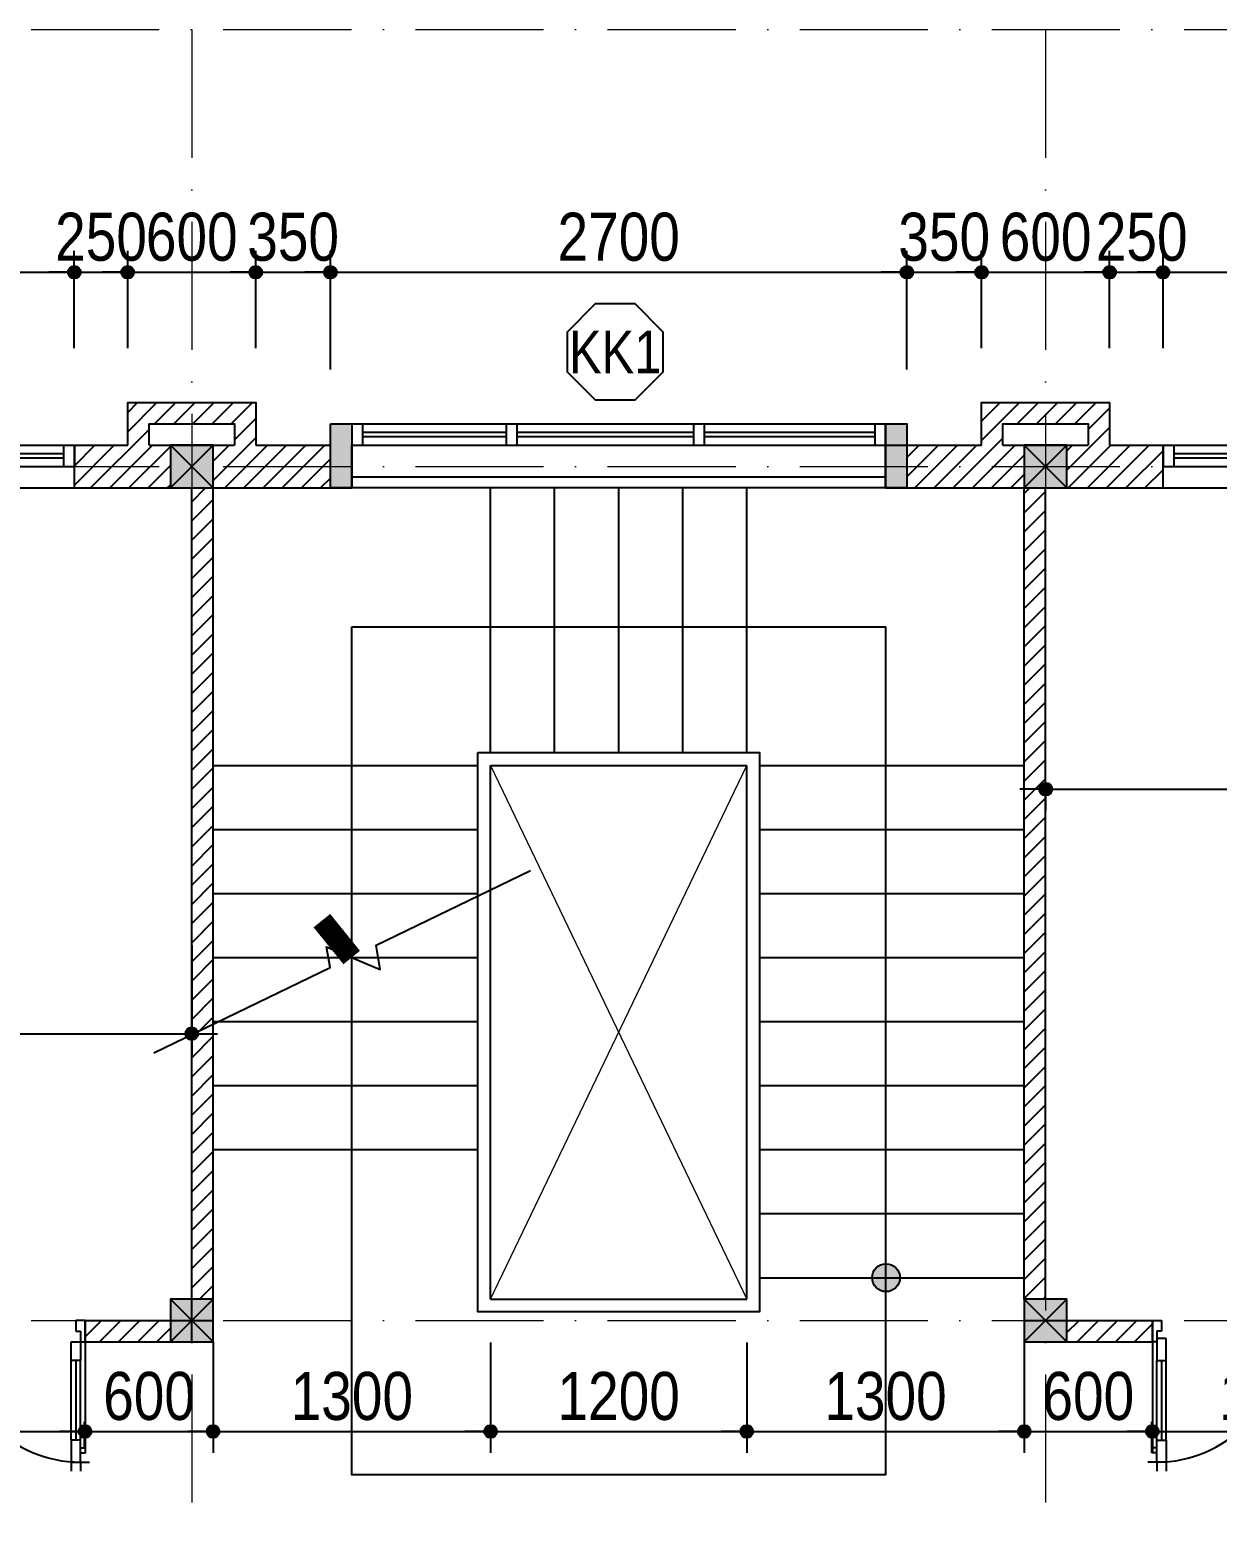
# Model space of a CAD drawing. Extents: x -1107188 to -523840, y 39692 to 514392.
# Drawn here: x -1086879 to -1081315, y 477876 to 484823 of the extents above; entities that cross this region are included whole.
import ezdxf
from ezdxf.enums import TextEntityAlignment as Align

# ---------------------------------------------------------------- set-up
doc = ezdxf.new("R2010")
doc.units = 0
doc.linetypes.add('ACAD_ISO10W100', pattern=[18, 12, -3, 0, -3])
doc.layers.get('DEFPOINTS').update_dxf_attribs({"linetype": 'CONTINUOUS'})
for name, color, linetype in [('009', 251, 'CONTINUOUS'), ('DIM', 1, 'CONTINUOUS'), ('DOOR', 20, 'CONTINUOUS'), ('MEDIUM', 2, 'CONTINUOUS'), ('TAGS', 60, 'CONTINUOUS'), ('TEXT', 7, 'CONTINUOUS'), ('TUONG', 131, 'CONTINUOUS'), ('WALL', 4, 'CONTINUOUS')]:
    doc.layers.add(name, color=color, linetype=linetype)
for name, color, linetype, lineweight in [('CAY', 84, 'CONTINUOUS', 5), ('NET-THAY', 2, 'CONTINUOUS', 13), ('TRUC', 24, 'CONTINUOUS', 0)]:
    doc.layers.add(name, color=color, linetype=linetype, lineweight=lineweight)
doc.styles.add('HEL-CONDENSE', font='')
doc.styles.add('VNI-HELVE-CONDENSEN', font='')
doc.styles.get('HEL-CONDENSE').set_extended_font_data('VNI-Helve-Condense')
doc.styles.get('VNI-HELVE-CONDENSEN').set_extended_font_data('VNI-Helve-Condense')
doc.dimstyles.new('D100', dxfattribs={"dimtxt": 225, "dimasz": 1.2, "dimexe": 100, "dimexo": 0, "dimgap": 50, "dimtad": 1, "dimdec": 0, "dimzin": 13, "dimdsep": 46, "dimtxsty": 'HEL-CONDENSE', "dimblk": 'D50', "dimcen": 0, "dimclrd": 1, "dimclre": 1, "dimclrt": 7, "dimadec": 0, "dimazin": 0, "dimtfac": 1, "dimtdec": 0, "dimtmove": 0, "dimatfit": 3, "dimldrblk": 'D50', "dimfxl": 1, "dimtolj": 1, "dimtzin": 13, "dimarcsym": 0})

# ---------------------------------------------------------------- blocks, each defined once
blk = doc.blocks.new('s11')
at = {"layer": 'DOOR'}
for p, q in [((0, 0), (0, -100)), ((1400, 0), (0, 0)), ((50, 0), (50, -100)), ((1350, 0), (1350, -100)), ((1400, 0), (1400, -100)), ((1400, -100), (0, -100))]:
    blk.add_line(p, q, dxfattribs=at)
at = {"layer": 'DOOR', "linetype": 'ByBlock', "lineweight": -2}
for p, q in [((675, -100), (675, 0)), ((725, -100), (725, 0))]:
    blk.add_line(p, q, dxfattribs=at)
at = {"layer": 'DOOR', "color": 251}
for p, q in [((50, -40), (675, -40)), ((50, -60), (675, -60)), ((725, -40), (1350, -40)), ((725, -60), (1350, -60))]:
    blk.add_line(p, q, dxfattribs=at)
blk = doc.blocks.new('KH-CUADI')
at = {"layer": 'TAGS'}
blk.add_lwpolyline([(-124.3, 300), (-300, 124.3), (-300, -124.3), (-124.3, -300), (124.3, -300), (300, -124.3), (300, 124.3), (124.3, 300)], close=True, dxfattribs=at)
at = {"layer": 'TAGS', "style": 'VNI-HELVE-CONDENSEN'}
blk.add_attdef('D', text='', height=300, dxfattribs=at).set_placement((0, 0), align=Align.MIDDLE)
blk = doc.blocks.new('A$C225A2996')
at = {"layer": 'WALL'}
blk.add_hatch(color=4, dxfattribs=at).paths.add_polyline_path([(531.4, 81.6), (731.4, 81.6), (731.4, 281.6), (531.4, 281.6)])
at = {"layer": 'WALL', "color": 4}
for p, q in [((531.4, 281.6), (731.4, 81.6)), ((531.4, 81.6), (731.4, 281.6))]:
    blk.add_line(p, q, dxfattribs=at)
blk.add_lwpolyline([(531.4, 81.6), (731.4, 81.6), (731.4, 281.6), (531.4, 281.6)], close=True, dxfattribs=at)
blk = doc.blocks.new('A$C48B57989')
at = {"layer": 'DOOR'}
for p, q in [((-446, 752.5), (-403.1, 752.5)), ((-446, 652.5), (-446, 752.5)), ((-403.1, 702.5), (-424.6, 702.5)), ((-424.6, 702.5), (-424.6, 652.5)), ((-403.1, 752.5), (-403.1, 702.5)), ((711.1, 752.5), (711.1, 702.5)), ((754, 752.5), (711.1, 752.5)), ((711.1, 702.5), (732.6, 702.5)), ((732.6, 702.5), (732.6, 652.5)), ((754, 652.5), (754, 752.5)), ((-424.6, 652.5), (-446, 652.5)), ((-381.7, 666.8), (-424.6, 666.8)), ((-424.6, 666.8), (-424.6, 563.9)), ((-381.7, 563.9), (-381.7, 666.8)), ((689.7, 563.9), (689.7, 652.5)), ((689.7, 652.5), (732.6, 652.5)), ((732.6, 652.5), (754, 652.5)), ((732.6, 652.5), (732.6, 563.9)), ((-424.6, 563.9), (-381.7, 563.9)), ((-424.6, 171.4), (-424.6, 563.9)), ((-403.1, 563.9), (-403.1, 191)), ((-381.7, 191), (-381.7, 563.9)), ((689.7, 191), (689.7, 563.9)), ((732.6, 563.9), (689.7, 563.9)), ((711.1, 563.9), (711.1, 191)), ((732.6, 171.4), (732.6, 563.9)), ((-448.8, 131.8), (-448.8, 277.2)), ((-443.9, 277.2), (-448.8, 277.2)), ((-443.9, 156), (-443.9, 277.2)), ((752, 156), (752, 277.2)), ((752, 277.2), (756.8, 277.2)), ((756.8, 131.8), (756.8, 277.2)), ((-424.6, 156), (-443.9, 156)), ((-424.6, 191), (-381.7, 191)), ((-424.6, 88.2), (-424.6, 191)), ((-424.6, 131.8), (-424.6, 156)), ((-381.7, 191), (-381.7, 88.2)), ((732.6, 191), (689.7, 191)), ((689.7, 191), (689.7, 88.2)), ((732.6, 88.2), (732.6, 191)), ((732.6, 131.8), (732.6, 156)), ((732.6, 156), (752, 156)), ((-424.6, 88.2), (-467.4, 88.2)), ((-424.6, 131.8), (-448.8, 131.8)), ((-424.6, 88.2), (-424.6, 45.3)), ((-381.7, 88.2), (-424.6, 88.2)), ((-381.7, 88.2), (-381.7, 45.3)), ((689.7, 88.2), (689.7, 45.3)), ((689.7, 88.2), (732.6, 88.2)), ((732.6, 131.8), (756.8, 131.8)), ((732.6, 88.2), (732.6, 45.3)), ((732.6, 88.2), (775.4, 88.2))]:
    blk.add_line(p, q, dxfattribs=at)
at = {"layer": 'DOOR', "color": 251}
for centre, major_axis, start_param, end_param in [((-424.6, 666.8), (409.1, 409.1), 3.926991, 5.497787), ((732.6, 666.8), (-409.1, 409.1), 0.785398, 2.356194)]:
    blk.add_ellipse(centre, major_axis=major_axis, ratio=1, start_param=start_param, end_param=end_param, dxfattribs=at)
blk = doc.blocks.new('D50')
at = {"layer": 'DIM'}
blk.add_hatch(color=256, dxfattribs=at).paths.add_polyline_path([(25, 0, 1), (-25, 0, 1)])
blk.add_line((25, 0), (100, 0), dxfattribs=at)
blk.add_circle((0, 0), 25, dxfattribs=at)
blk = doc.blocks.new('*D193')
at = {"layer": 'DEFPOINTS', "color": 0, "transparency": 16777216}
for p in [(-1085819.9, 483686.4), (-1086419.9, 483331.1), (-1085819.9, 483331.1)]:
    blk.add_point(p, dxfattribs=at)
at = {"layer": 'DIM', "color": 1, "lineweight": -2, "transparency": 16777216}
for p, q in [((-1086419.9, 483331.1), (-1086419.9, 483786.4)), ((-1085819.9, 483331.1), (-1085819.9, 483786.4)), ((-1086418.7, 483686.4), (-1085821.1, 483686.4))]:
    blk.add_line(p, q, dxfattribs=at)
at = {"layer": 'DIM', "color": 1, "lineweight": -2, "transparency": 16777216, "xscale": 1.199999999999999, "yscale": 1.199999999999999, "zscale": 1.199999999999999, "rotation": 180}
blk.add_blockref('D50', (-1086419.9, 483686.4), dxfattribs=at)
at = {"layer": 'DIM', "color": 1, "lineweight": -2, "transparency": 16777216, "xscale": 1.199999999999999, "yscale": 1.199999999999999, "zscale": 1.199999999999999}
blk.add_blockref('D50', (-1085819.9, 483686.4), dxfattribs=at)
at = {"layer": 'DIM', "color": 7, "transparency": 16777216, "insert": (-1086119.9, 483851.3), "char_height": 225, "attachment_point": 5, "style": 'HEL-CONDENSE'}
blk.add_mtext('\\A1;600', dxfattribs=at)
blk = doc.blocks.new('*D194')
at = {"layer": 'DEFPOINTS', "color": 0, "transparency": 16777216}
for p in [(-1085469.9, 483686.4), (-1085819.9, 483331.1), (-1085469.9, 483231.1)]:
    blk.add_point(p, dxfattribs=at)
at = {"layer": 'DIM', "color": 1, "lineweight": -2, "transparency": 16777216}
for p, q in [((-1085819.9, 483331.1), (-1085819.9, 483786.4)), ((-1085469.9, 483231.1), (-1085469.9, 483786.4)), ((-1085818.7, 483686.4), (-1085471.1, 483686.4))]:
    blk.add_line(p, q, dxfattribs=at)
at = {"layer": 'DIM', "color": 1, "lineweight": -2, "transparency": 16777216, "xscale": 1.199999999999999, "yscale": 1.199999999999999, "zscale": 1.199999999999999, "rotation": 180}
blk.add_blockref('D50', (-1085819.9, 483686.4), dxfattribs=at)
at = {"layer": 'DIM', "color": 1, "lineweight": -2, "transparency": 16777216, "xscale": 1.199999999999999, "yscale": 1.199999999999999, "zscale": 1.199999999999999}
blk.add_blockref('D50', (-1085469.9, 483686.4), dxfattribs=at)
at = {"layer": 'DIM', "color": 7, "transparency": 16777216, "insert": (-1085644.9, 483851.3), "char_height": 225, "attachment_point": 5, "style": 'HEL-CONDENSE'}
blk.add_mtext('\\A1;350', dxfattribs=at)
blk = doc.blocks.new('*D195')
at = {"layer": 'DEFPOINTS', "color": 0, "transparency": 16777216}
for p in [(-1082769.9, 483686.4), (-1085469.9, 483231.1), (-1082769.9, 483231.1)]:
    blk.add_point(p, dxfattribs=at)
at = {"layer": 'DIM', "color": 1, "lineweight": -2, "transparency": 16777216}
for p, q in [((-1085469.9, 483231.1), (-1085469.9, 483786.4)), ((-1082769.9, 483231.1), (-1082769.9, 483786.4)), ((-1085468.7, 483686.4), (-1082771.1, 483686.4))]:
    blk.add_line(p, q, dxfattribs=at)
at = {"layer": 'DIM', "color": 1, "lineweight": -2, "transparency": 16777216, "xscale": 1.199999999999999, "yscale": 1.199999999999999, "zscale": 1.199999999999999, "rotation": 180}
blk.add_blockref('D50', (-1085469.9, 483686.4), dxfattribs=at)
at = {"layer": 'DIM', "color": 1, "lineweight": -2, "transparency": 16777216, "xscale": 1.199999999999999, "yscale": 1.199999999999999, "zscale": 1.199999999999999}
blk.add_blockref('D50', (-1082769.9, 483686.4), dxfattribs=at)
at = {"layer": 'DIM', "color": 7, "transparency": 16777216, "insert": (-1084119.9, 483851.3), "char_height": 225, "attachment_point": 5, "style": 'HEL-CONDENSE'}
blk.add_mtext('\\A1;2700', dxfattribs=at)
blk = doc.blocks.new('*D196')
at = {"layer": 'DEFPOINTS', "color": 0, "transparency": 16777216}
for p in [(-1082419.9, 483686.4), (-1082419.9, 483331.1), (-1082769.9, 483231.1)]:
    blk.add_point(p, dxfattribs=at)
at = {"layer": 'DIM', "color": 1, "lineweight": -2, "transparency": 16777216}
for p, q in [((-1082769.9, 483231.1), (-1082769.9, 483786.4)), ((-1082419.9, 483331.1), (-1082419.9, 483786.4)), ((-1082768.7, 483686.4), (-1082421.1, 483686.4))]:
    blk.add_line(p, q, dxfattribs=at)
at = {"layer": 'DIM', "color": 1, "lineweight": -2, "transparency": 16777216, "xscale": 1.199999999999999, "yscale": 1.199999999999999, "zscale": 1.199999999999999, "rotation": 180}
blk.add_blockref('D50', (-1082769.9, 483686.4), dxfattribs=at)
at = {"layer": 'DIM', "color": 1, "lineweight": -2, "transparency": 16777216, "xscale": 1.199999999999999, "yscale": 1.199999999999999, "zscale": 1.199999999999999}
blk.add_blockref('D50', (-1082419.9, 483686.4), dxfattribs=at)
at = {"layer": 'DIM', "color": 7, "transparency": 16777216, "insert": (-1082594.9, 483851.3), "char_height": 225, "attachment_point": 5, "style": 'HEL-CONDENSE'}
blk.add_mtext('\\A1;350', dxfattribs=at)
blk = doc.blocks.new('*D197')
at = {"layer": 'DEFPOINTS', "color": 0, "transparency": 16777216}
for p in [(-1081819.9, 483686.4), (-1082419.9, 483331.1), (-1081819.9, 483331.1)]:
    blk.add_point(p, dxfattribs=at)
at = {"layer": 'DIM', "color": 1, "lineweight": -2, "transparency": 16777216}
for p, q in [((-1082419.9, 483331.1), (-1082419.9, 483786.4)), ((-1081819.9, 483331.1), (-1081819.9, 483786.4)), ((-1082418.7, 483686.4), (-1081821.1, 483686.4))]:
    blk.add_line(p, q, dxfattribs=at)
at = {"layer": 'DIM', "color": 1, "lineweight": -2, "transparency": 16777216, "xscale": 1.199999999999999, "yscale": 1.199999999999999, "zscale": 1.199999999999999, "rotation": 180}
blk.add_blockref('D50', (-1082419.9, 483686.4), dxfattribs=at)
at = {"layer": 'DIM', "color": 1, "lineweight": -2, "transparency": 16777216, "xscale": 1.199999999999999, "yscale": 1.199999999999999, "zscale": 1.199999999999999}
blk.add_blockref('D50', (-1081819.9, 483686.4), dxfattribs=at)
at = {"layer": 'DIM', "color": 7, "transparency": 16777216, "insert": (-1082119.9, 483851.3), "char_height": 225, "attachment_point": 5, "style": 'HEL-CONDENSE'}
blk.add_mtext('\\A1;600', dxfattribs=at)
blk = doc.blocks.new('*D198')
at = {"layer": 'DEFPOINTS', "color": 0, "transparency": 16777216}
for p in [(-1081569.9, 483686.4), (-1081819.9, 483331.1), (-1081569.9, 483331.1)]:
    blk.add_point(p, dxfattribs=at)
at = {"layer": 'DIM', "color": 1, "lineweight": -2, "transparency": 16777216}
for p, q in [((-1081819.9, 483331.1), (-1081819.9, 483786.4)), ((-1081569.9, 483331.1), (-1081569.9, 483786.4)), ((-1081818.7, 483686.4), (-1081571.1, 483686.4))]:
    blk.add_line(p, q, dxfattribs=at)
at = {"layer": 'DIM', "color": 1, "lineweight": -2, "transparency": 16777216, "xscale": 1.199999999999999, "yscale": 1.199999999999999, "zscale": 1.199999999999999, "rotation": 180}
blk.add_blockref('D50', (-1081819.9, 483686.4), dxfattribs=at)
at = {"layer": 'DIM', "color": 1, "lineweight": -2, "transparency": 16777216, "xscale": 1.199999999999999, "yscale": 1.199999999999999, "zscale": 1.199999999999999}
blk.add_blockref('D50', (-1081569.9, 483686.4), dxfattribs=at)
at = {"layer": 'DIM', "color": 7, "transparency": 16777216, "insert": (-1081669.9, 483851.3), "char_height": 225, "attachment_point": 5, "style": 'HEL-CONDENSE'}
blk.add_mtext('\\A1;250', dxfattribs=at)
blk = doc.blocks.new('*D321')
at = {"layer": 'DEFPOINTS', "color": 0, "linetype": 'Continuous', "transparency": 16777216}
for p in [(-1087819.9, 478675.8), (-1086619.9, 478675.8), (-1086619.9, 478255.3)]:
    blk.add_point(p, dxfattribs=at)
at = {"layer": 'DIM', "color": 1, "linetype": 'Continuous', "lineweight": -2, "transparency": 16777216}
for p, q in [((-1087819.9, 478675.8), (-1087819.9, 478155.3)), ((-1086619.9, 478675.8), (-1086619.9, 478155.3)), ((-1087818.7, 478255.3), (-1086621.1, 478255.3))]:
    blk.add_line(p, q, dxfattribs=at)
at = {"layer": 'DIM', "color": 1, "linetype": 'Continuous', "lineweight": -2, "transparency": 16777216, "xscale": 1.199999999999999, "yscale": 1.199999999999999, "zscale": 1.199999999999999, "rotation": 180}
blk.add_blockref('D50', (-1087819.9, 478255.3), dxfattribs=at)
at = {"layer": 'DIM', "color": 1, "linetype": 'Continuous', "lineweight": -2, "transparency": 16777216, "xscale": 1.199999999999999, "yscale": 1.199999999999999, "zscale": 1.199999999999999}
blk.add_blockref('D50', (-1086619.9, 478255.3), dxfattribs=at)
at = {"layer": 'DIM', "color": 7, "linetype": 'Continuous', "transparency": 16777216, "insert": (-1087219.9, 478420.2), "char_height": 225, "attachment_point": 5, "style": 'HEL-CONDENSE'}
blk.add_mtext('\\A1;1200', dxfattribs=at)
blk = doc.blocks.new('*D322')
at = {"layer": 'DEFPOINTS', "color": 0, "linetype": 'Continuous', "transparency": 16777216}
for p in [(-1086619.9, 478675.8), (-1086019.9, 478675.8), (-1086019.9, 478255.3)]:
    blk.add_point(p, dxfattribs=at)
at = {"layer": 'DIM', "color": 1, "linetype": 'Continuous', "lineweight": -2, "transparency": 16777216}
for p, q in [((-1086619.9, 478675.8), (-1086619.9, 478155.3)), ((-1086019.9, 478675.8), (-1086019.9, 478155.3)), ((-1086618.7, 478255.3), (-1086021.1, 478255.3))]:
    blk.add_line(p, q, dxfattribs=at)
at = {"layer": 'DIM', "color": 1, "linetype": 'Continuous', "lineweight": -2, "transparency": 16777216, "xscale": 1.199999999999999, "yscale": 1.199999999999999, "zscale": 1.199999999999999, "rotation": 180}
blk.add_blockref('D50', (-1086619.9, 478255.3), dxfattribs=at)
at = {"layer": 'DIM', "color": 1, "linetype": 'Continuous', "lineweight": -2, "transparency": 16777216, "xscale": 1.199999999999999, "yscale": 1.199999999999999, "zscale": 1.199999999999999}
blk.add_blockref('D50', (-1086019.9, 478255.3), dxfattribs=at)
at = {"layer": 'DIM', "color": 7, "linetype": 'Continuous', "transparency": 16777216, "insert": (-1086319.9, 478420.2), "char_height": 225, "attachment_point": 5, "style": 'HEL-CONDENSE'}
blk.add_mtext('\\A1;600', dxfattribs=at)
blk = doc.blocks.new('*D323')
at = {"layer": 'DEFPOINTS', "color": 0, "linetype": 'Continuous', "transparency": 16777216}
for p in [(-1086019.9, 478675.8), (-1084719.9, 478672), (-1084719.9, 478255.3)]:
    blk.add_point(p, dxfattribs=at)
at = {"layer": 'DIM', "color": 1, "linetype": 'Continuous', "lineweight": -2, "transparency": 16777216}
for p, q in [((-1086019.9, 478675.8), (-1086019.9, 478155.3)), ((-1084719.9, 478672), (-1084719.9, 478155.3)), ((-1086018.7, 478255.3), (-1084721.1, 478255.3))]:
    blk.add_line(p, q, dxfattribs=at)
at = {"layer": 'DIM', "color": 1, "linetype": 'Continuous', "lineweight": -2, "transparency": 16777216, "xscale": 1.199999999999999, "yscale": 1.199999999999999, "zscale": 1.199999999999999, "rotation": 180}
blk.add_blockref('D50', (-1086019.9, 478255.3), dxfattribs=at)
at = {"layer": 'DIM', "color": 1, "linetype": 'Continuous', "lineweight": -2, "transparency": 16777216, "xscale": 1.199999999999999, "yscale": 1.199999999999999, "zscale": 1.199999999999999}
blk.add_blockref('D50', (-1084719.9, 478255.3), dxfattribs=at)
at = {"layer": 'DIM', "color": 7, "linetype": 'Continuous', "transparency": 16777216, "insert": (-1085369.9, 478420.2), "char_height": 225, "attachment_point": 5, "style": 'HEL-CONDENSE'}
blk.add_mtext('\\A1;1300', dxfattribs=at)
blk = doc.blocks.new('*D324')
at = {"layer": 'DEFPOINTS', "color": 0, "linetype": 'Continuous', "transparency": 16777216}
for p in [(-1084719.9, 478672), (-1083519.9, 478672), (-1083519.9, 478255.3)]:
    blk.add_point(p, dxfattribs=at)
at = {"layer": 'DIM', "color": 1, "linetype": 'Continuous', "lineweight": -2, "transparency": 16777216}
for p, q in [((-1084719.9, 478672), (-1084719.9, 478155.3)), ((-1083519.9, 478672), (-1083519.9, 478155.3)), ((-1084718.7, 478255.3), (-1083521.1, 478255.3))]:
    blk.add_line(p, q, dxfattribs=at)
at = {"layer": 'DIM', "color": 1, "linetype": 'Continuous', "lineweight": -2, "transparency": 16777216, "xscale": 1.199999999999999, "yscale": 1.199999999999999, "zscale": 1.199999999999999, "rotation": 180}
blk.add_blockref('D50', (-1084719.9, 478255.3), dxfattribs=at)
at = {"layer": 'DIM', "color": 1, "linetype": 'Continuous', "lineweight": -2, "transparency": 16777216, "xscale": 1.199999999999999, "yscale": 1.199999999999999, "zscale": 1.199999999999999}
blk.add_blockref('D50', (-1083519.9, 478255.3), dxfattribs=at)
at = {"layer": 'DIM', "color": 7, "linetype": 'Continuous', "transparency": 16777216, "insert": (-1084119.9, 478420.2), "char_height": 225, "attachment_point": 5, "style": 'HEL-CONDENSE'}
blk.add_mtext('\\A1;1200', dxfattribs=at)
blk = doc.blocks.new('*D325')
at = {"layer": 'DEFPOINTS', "color": 0, "linetype": 'Continuous', "transparency": 16777216}
for p in [(-1083519.9, 478672), (-1082219.9, 478675.8), (-1082219.9, 478255.3)]:
    blk.add_point(p, dxfattribs=at)
at = {"layer": 'DIM', "color": 1, "linetype": 'Continuous', "lineweight": -2, "transparency": 16777216}
for p, q in [((-1083519.9, 478672), (-1083519.9, 478155.3)), ((-1082219.9, 478675.8), (-1082219.9, 478155.3)), ((-1083518.7, 478255.3), (-1082221.1, 478255.3))]:
    blk.add_line(p, q, dxfattribs=at)
at = {"layer": 'DIM', "color": 1, "linetype": 'Continuous', "lineweight": -2, "transparency": 16777216, "xscale": 1.199999999999999, "yscale": 1.199999999999999, "zscale": 1.199999999999999, "rotation": 180}
blk.add_blockref('D50', (-1083519.9, 478255.3), dxfattribs=at)
at = {"layer": 'DIM', "color": 1, "linetype": 'Continuous', "lineweight": -2, "transparency": 16777216, "xscale": 1.199999999999999, "yscale": 1.199999999999999, "zscale": 1.199999999999999}
blk.add_blockref('D50', (-1082219.9, 478255.3), dxfattribs=at)
at = {"layer": 'DIM', "color": 7, "linetype": 'Continuous', "transparency": 16777216, "insert": (-1082869.9, 478420.2), "char_height": 225, "attachment_point": 5, "style": 'HEL-CONDENSE'}
blk.add_mtext('\\A1;1300', dxfattribs=at)
blk = doc.blocks.new('*D326')
at = {"layer": 'DEFPOINTS', "color": 0, "linetype": 'Continuous', "transparency": 16777216}
for p in [(-1082219.9, 478675.8), (-1081619.9, 478675.8), (-1081619.9, 478255.3)]:
    blk.add_point(p, dxfattribs=at)
at = {"layer": 'DIM', "color": 1, "linetype": 'Continuous', "lineweight": -2, "transparency": 16777216}
for p, q in [((-1082219.9, 478675.8), (-1082219.9, 478155.3)), ((-1081619.9, 478675.8), (-1081619.9, 478155.3)), ((-1082218.7, 478255.3), (-1081621.1, 478255.3))]:
    blk.add_line(p, q, dxfattribs=at)
at = {"layer": 'DIM', "color": 1, "linetype": 'Continuous', "lineweight": -2, "transparency": 16777216, "xscale": 1.199999999999999, "yscale": 1.199999999999999, "zscale": 1.199999999999999, "rotation": 180}
blk.add_blockref('D50', (-1082219.9, 478255.3), dxfattribs=at)
at = {"layer": 'DIM', "color": 1, "linetype": 'Continuous', "lineweight": -2, "transparency": 16777216, "xscale": 1.199999999999999, "yscale": 1.199999999999999, "zscale": 1.199999999999999}
blk.add_blockref('D50', (-1081619.9, 478255.3), dxfattribs=at)
at = {"layer": 'DIM', "color": 7, "linetype": 'Continuous', "transparency": 16777216, "insert": (-1081919.9, 478420.2), "char_height": 225, "attachment_point": 5, "style": 'HEL-CONDENSE'}
blk.add_mtext('\\A1;600', dxfattribs=at)
blk = doc.blocks.new('*D327')
at = {"layer": 'DEFPOINTS', "color": 0, "linetype": 'Continuous', "transparency": 16777216}
for p in [(-1081619.9, 478675.8), (-1080419.9, 478675.8), (-1080419.9, 478255.3)]:
    blk.add_point(p, dxfattribs=at)
at = {"layer": 'DIM', "color": 1, "linetype": 'Continuous', "lineweight": -2, "transparency": 16777216}
for p, q in [((-1081619.9, 478675.8), (-1081619.9, 478155.3)), ((-1080419.9, 478675.8), (-1080419.9, 478155.3)), ((-1081618.7, 478255.3), (-1080421.1, 478255.3))]:
    blk.add_line(p, q, dxfattribs=at)
at = {"layer": 'DIM', "color": 1, "linetype": 'Continuous', "lineweight": -2, "transparency": 16777216, "xscale": 1.199999999999999, "yscale": 1.199999999999999, "zscale": 1.199999999999999, "rotation": 180}
blk.add_blockref('D50', (-1081619.9, 478255.3), dxfattribs=at)
at = {"layer": 'DIM', "color": 1, "linetype": 'Continuous', "lineweight": -2, "transparency": 16777216, "xscale": 1.199999999999999, "yscale": 1.199999999999999, "zscale": 1.199999999999999}
blk.add_blockref('D50', (-1080419.9, 478255.3), dxfattribs=at)
at = {"layer": 'DIM', "color": 7, "linetype": 'Continuous', "transparency": 16777216, "insert": (-1081019.9, 478420.2), "char_height": 225, "attachment_point": 5, "style": 'HEL-CONDENSE'}
blk.add_mtext('\\A1;1200', dxfattribs=at)
blk = doc.blocks.new('*D356')
at = {"layer": 'DEFPOINTS', "color": 0, "transparency": 16777216}
for p in [(-1086669.9, 483686.4), (-1088069.9, 483331.1), (-1086669.9, 483331.1)]:
    blk.add_point(p, dxfattribs=at)
at = {"layer": 'DIM', "color": 1, "lineweight": -2, "transparency": 16777216}
for p, q in [((-1088069.9, 483331.1), (-1088069.9, 483786.4)), ((-1086669.9, 483331.1), (-1086669.9, 483786.4)), ((-1088068.7, 483686.4), (-1086671.1, 483686.4))]:
    blk.add_line(p, q, dxfattribs=at)
at = {"layer": 'DIM', "color": 1, "lineweight": -2, "transparency": 16777216, "xscale": 1.199999999999999, "yscale": 1.199999999999999, "zscale": 1.199999999999999, "rotation": 180}
blk.add_blockref('D50', (-1088069.9, 483686.4), dxfattribs=at)
at = {"layer": 'DIM', "color": 1, "lineweight": -2, "transparency": 16777216, "xscale": 1.199999999999999, "yscale": 1.199999999999999, "zscale": 1.199999999999999}
blk.add_blockref('D50', (-1086669.9, 483686.4), dxfattribs=at)
at = {"layer": 'DIM', "color": 7, "transparency": 16777216, "insert": (-1087369.9, 483851.3), "char_height": 225, "attachment_point": 5, "style": 'HEL-CONDENSE'}
blk.add_mtext('\\A1;1400', dxfattribs=at)
blk = doc.blocks.new('*D357')
at = {"layer": 'DEFPOINTS', "color": 0, "transparency": 16777216}
for p in [(-1086419.9, 483686.4), (-1086669.9, 483394.2), (-1086419.9, 483331.1)]:
    blk.add_point(p, dxfattribs=at)
at = {"layer": 'DIM', "color": 1, "lineweight": -2, "transparency": 16777216}
for p, q in [((-1086669.9, 483394.2), (-1086669.9, 483786.4)), ((-1086419.9, 483331.1), (-1086419.9, 483786.4)), ((-1086668.7, 483686.4), (-1086421.1, 483686.4))]:
    blk.add_line(p, q, dxfattribs=at)
at = {"layer": 'DIM', "color": 1, "lineweight": -2, "transparency": 16777216, "xscale": 1.199999999999999, "yscale": 1.199999999999999, "zscale": 1.199999999999999, "rotation": 180}
blk.add_blockref('D50', (-1086669.9, 483686.4), dxfattribs=at)
at = {"layer": 'DIM', "color": 1, "lineweight": -2, "transparency": 16777216, "xscale": 1.199999999999999, "yscale": 1.199999999999999, "zscale": 1.199999999999999}
blk.add_blockref('D50', (-1086419.9, 483686.4), dxfattribs=at)
at = {"layer": 'DIM', "color": 7, "transparency": 16777216, "insert": (-1086544.9, 483851.3), "char_height": 225, "attachment_point": 5, "style": 'HEL-CONDENSE'}
blk.add_mtext('\\A1;250', dxfattribs=at)
blk = doc.blocks.new('*D366')
at = {"layer": 'DEFPOINTS', "color": 0, "transparency": 16777216}
for p in [(-1080169.9, 483686.4), (-1081569.9, 483331.1), (-1080169.9, 483331.1)]:
    blk.add_point(p, dxfattribs=at)
at = {"layer": 'DIM', "color": 1, "lineweight": -2, "transparency": 16777216}
for p, q in [((-1081569.9, 483331.1), (-1081569.9, 483786.4)), ((-1080169.9, 483331.1), (-1080169.9, 483786.4)), ((-1081568.7, 483686.4), (-1080171.1, 483686.4))]:
    blk.add_line(p, q, dxfattribs=at)
at = {"layer": 'DIM', "color": 1, "lineweight": -2, "transparency": 16777216, "xscale": 1.199999999999999, "yscale": 1.199999999999999, "zscale": 1.199999999999999, "rotation": 180}
blk.add_blockref('D50', (-1081569.9, 483686.4), dxfattribs=at)
at = {"layer": 'DIM', "color": 1, "lineweight": -2, "transparency": 16777216, "xscale": 1.199999999999999, "yscale": 1.199999999999999, "zscale": 1.199999999999999}
blk.add_blockref('D50', (-1080169.9, 483686.4), dxfattribs=at)
at = {"layer": 'DIM', "color": 7, "transparency": 16777216, "insert": (-1080869.9, 483851.3), "char_height": 225, "attachment_point": 5, "style": 'HEL-CONDENSE'}
blk.add_mtext('\\A1;1400', dxfattribs=at)
blk = doc.blocks.new('*D376')
at = {"layer": 'DEFPOINTS', "color": 0, "transparency": 16777216}
for p in [(-1091619.9, 480967.3), (-1086119.9, 480533.7), (-1086119.9, 480118.9)]:
    blk.add_point(p, dxfattribs=at)
at = {"layer": 'DIM', "color": 1, "lineweight": -2, "transparency": 16777216}
for p, q in [((-1091619.9, 480967.3), (-1091619.9, 480018.9)), ((-1086119.9, 480533.7), (-1086119.9, 480018.9)), ((-1091618.7, 480118.9), (-1086121.1, 480118.9))]:
    blk.add_line(p, q, dxfattribs=at)
at = {"layer": 'DIM', "color": 1, "lineweight": -2, "transparency": 16777216, "xscale": 1.199999999999999, "yscale": 1.199999999999999, "zscale": 1.199999999999999, "rotation": 180}
blk.add_blockref('D50', (-1091619.9, 480118.9), dxfattribs=at)
at = {"layer": 'DIM', "color": 1, "lineweight": -2, "transparency": 16777216, "xscale": 1.199999999999999, "yscale": 1.199999999999999, "zscale": 1.199999999999999}
blk.add_blockref('D50', (-1086119.9, 480118.9), dxfattribs=at)
at = {"layer": 'DIM', "color": 7, "transparency": 16777216, "insert": (-1088869.9, 480283.8), "char_height": 225, "attachment_point": 5, "style": 'HEL-CONDENSE'}
blk.add_mtext('\\A1;5500', dxfattribs=at)
blk = doc.blocks.new('*D377')
at = {"layer": 'DEFPOINTS', "color": 0, "transparency": 16777216}
for p in [(-1082119.9, 481275.7), (-1073719.9, 481275.7), (-1073719.9, 481264.6)]:
    blk.add_point(p, dxfattribs=at)
at = {"layer": 'DIM', "color": 1, "lineweight": -2, "transparency": 16777216}
for p, q in [((-1082119.9, 481275.7), (-1082119.9, 481164.6)), ((-1073719.9, 481275.7), (-1073719.9, 481164.6)), ((-1082118.7, 481264.6), (-1073721.1, 481264.6))]:
    blk.add_line(p, q, dxfattribs=at)
at = {"layer": 'DIM', "color": 1, "lineweight": -2, "transparency": 16777216, "xscale": 1.199999999999999, "yscale": 1.199999999999999, "zscale": 1.199999999999999, "rotation": 180}
blk.add_blockref('D50', (-1082119.9, 481264.6), dxfattribs=at)
at = {"layer": 'DIM', "color": 1, "lineweight": -2, "transparency": 16777216, "xscale": 1.199999999999999, "yscale": 1.199999999999999, "zscale": 1.199999999999999}
blk.add_blockref('D50', (-1073719.9, 481264.6), dxfattribs=at)
at = {"layer": 'DIM', "color": 7, "transparency": 16777216, "insert": (-1077919.9, 481429.5), "char_height": 225, "attachment_point": 5, "style": 'HEL-CONDENSE'}
blk.add_mtext('\\A1;8400', dxfattribs=at)

msp = doc.modelspace()

# ---------------------------------------------------------------- hatches: boundary and pattern name
at = {"layer": '009'}
h = msp.add_hatch(dxfattribs=at)
h.set_pattern_fill('ANSI31', color=256, scale=20, style=0)
h.set_pattern_definition([(45, (-2399621.036, 99015.243), (-44.9012806, 44.9012806), [])])
h.paths.add_polyline_path([(-1091519.891, 478775.801), (-1091519.891, 478675.801), (-1087819.891, 478675.801), (-1087819.891, 478775.801)])
h.paths.add_polyline_path([(-1086619.891, 478775.801), (-1086619.891, 478675.801), (-1086219.891, 478675.801), (-1086219.891, 478775.801)])
h.paths.add_polyline_path([(-1086019.891, 480163.256), (-1086119.891, 480114.799), (-1086119.891, 478875.801), (-1086019.891, 478875.801)])
h.paths.add_polyline_path([(-1086019.891, 482675.801), (-1086119.891, 482675.801), (-1086119.891, 480114.799), (-1086019.891, 480163.256)])
h.paths.add_polyline_path([(-1085819.891, 482875.801), (-1085819.891, 483075.801), (-1086419.891, 483075.801), (-1086419.891, 482875.801), (-1086669.891, 482875.801), (-1086669.891, 482675.801), (-1086219.891, 482675.801), (-1086219.891, 482875.801), (-1086319.891, 482875.801), (-1086319.891, 482975.801), (-1085919.891, 482975.801), (-1085919.891, 482875.801), (-1086019.891, 482875.801), (-1086019.891, 482675.801), (-1085469.891, 482675.801), (-1085469.891, 482875.801)])
h.paths.add_polyline_path([(-1088069.891, 482675.801), (-1088069.891, 482875.801), (-1088319.891, 482875.801), (-1088319.891, 483075.801), (-1088919.891, 483075.801), (-1088919.891, 482875.801), (-1089419.891, 482875.801), (-1089419.891, 482675.801)])
h.paths.add_polyline_path([(-1088419.891, 482875.801), (-1088419.891, 482975.801), (-1088819.891, 482975.801), (-1088819.891, 482875.801)], flags=17)
h.paths.add_polyline_path([(-1082769.891, 482875.801), (-1082769.891, 482675.801), (-1082219.891, 482675.801), (-1082219.891, 482875.801), (-1082319.891, 482875.801), (-1082319.891, 482975.801), (-1081919.891, 482975.801), (-1081919.891, 482875.801), (-1082019.891, 482875.801), (-1082019.891, 482675.801), (-1081569.891, 482675.801), (-1081569.891, 482875.801), (-1081819.891, 482875.801), (-1081819.891, 483075.801), (-1082419.891, 483075.801), (-1082419.891, 482875.801)])
h.paths.add_polyline_path([(-1082219.891, 478875.801), (-1082119.891, 478875.801), (-1082119.891, 482675.801), (-1082219.891, 482675.801)])
h.paths.add_polyline_path([(-1082019.891, 478775.801), (-1082019.891, 478675.801), (-1081619.891, 478675.801), (-1081619.891, 478775.801)])
h.paths.add_polyline_path([(-1076719.891, 478675.801), (-1076719.891, 478775.801), (-1080419.891, 478775.801), (-1080419.891, 478675.801)])
h.paths.add_polyline_path([(-1079319.891, 482875.801), (-1079319.891, 483075.801), (-1079919.891, 483075.801), (-1079919.891, 482875.801), (-1080169.891, 482875.801), (-1080169.891, 482675.801), (-1078819.891, 482675.801), (-1078819.891, 482875.801)])
h.paths.add_polyline_path([(-1079419.891, 482875.801), (-1079419.891, 482975.801), (-1079819.891, 482975.801), (-1079819.891, 482875.801)], flags=17)
h.paths.add_polyline_path([(-1075819.891, 482675.801), (-1075819.891, 482875.801), (-1076319.891, 482875.801), (-1076319.891, 483075.801), (-1076919.891, 483075.801), (-1076919.891, 482875.801), (-1077419.891, 482875.801), (-1077419.891, 482675.801), (-1076719.891, 482675.801), (-1076719.891, 482875.801), (-1076819.891, 482875.801), (-1076819.891, 482975.801), (-1076419.891, 482975.801), (-1076419.891, 482875.801), (-1076519.891, 482875.801), (-1076519.891, 482675.801)])
h.paths.add_polyline_path([(-1081019.891, 476875.801), (-1081019.891, 476775.801), (-1079419.891, 476775.801), (-1079419.891, 472875.801), (-1080069.891, 472875.801), (-1080069.891, 472675.801), (-1079919.891, 472675.801), (-1079919.891, 472475.801), (-1079319.891, 472475.801), (-1079319.891, 472675.801), (-1078819.891, 472675.801), (-1078819.891, 472875.801), (-1079319.891, 472875.801), (-1079319.891, 476775.801), (-1079219.891, 476775.801), (-1079219.891, 476875.801)])
h.paths.add_polyline_path([(-1079419.891, 472675.801), (-1079819.891, 472675.801), (-1079819.891, 472575.801), (-1079419.891, 472575.801)], flags=17)
h.paths.add_polyline_path([(-1082119.891, 476675.801), (-1082219.891, 476675.801), (-1082219.891, 472875.801), (-1082119.891, 472875.801)])
h.paths.add_polyline_path([(-1086019.891, 472875.801), (-1086019.891, 472675.801), (-1085619.891, 472675.801), (-1085619.891, 472875.801)])
h.paths.add_polyline_path([(-1086769.891, 472875.801), (-1086769.891, 472675.801), (-1086619.891, 472675.801), (-1086619.891, 472475.801), (-1086019.891, 472475.801), (-1086019.891, 472675.801), (-1086119.891, 472675.801), (-1086119.891, 472575.801), (-1086519.891, 472575.801), (-1086519.891, 472675.801), (-1086219.891, 472675.801), (-1086219.891, 472875.801)])
h.paths.add_polyline_path([(-1077413.82, 478460.451), (-1077413.82, 478991.151), (-1077071.52, 478991.151), (-1077071.52, 478460.451)], flags=9)
at = {"layer": 'CAY'}
h = msp.add_hatch(dxfattribs=at)
h.set_pattern_fill('AR-CONC', color=256, scale=50, style=0)
h.set_pattern_definition([(50, (-2143902.1, 647912.84), (358.63009, -31.37607), [37.5, -412.5]), (355, (-2143902.1, 647912.84), (-69.37567, 376.09607), [30, -330]), (100.4514, (-2143872.2, 647910.22), (289.25469, 344.71977), [31.8701, -350.57106]), (46.1842, (-2143902.1, 648012.84), (533.62052, -82.7595), [56.25, -618.75]), (96.6356, (-2143857.6, 648005.94), (467.33135, 487.05894), [47.80514, -525.8565]), (351.1842, (-2143902.1, 648012.84), (467.33097, 487.0593), [45, -495]), (21, (-2143852.1, 647987.84), (298.45353, -201.309445), [37.5, -412.5]), (326, (-2143852.1, 647987.84), (121.65767, 362.57502), [30, -330]), (71.4514, (-2143827.22, 647971.06), (420.11131, 161.26525), [31.8701, -350.57106]), (37.5, (-2143902.09, 647912.84), (6.079928, 166.446927), [0, -326, 0, -335, 0, -331.25]), (7.5, (-2143902.09, 647912.84), (131.53477, 197.205856), [0, -191, 0, -318.5, 0, -126.25]), (327.5, (-2144013.59, 647912.84), (266.911218, -11.277436), [0, -125, 0, -390, 0, -517.5]), (317.5, (-2144063.6, 647912.84), (291.593085, 50.05249), [0, -162.5, 0, -259, 0, -367.5])])
h.paths.add_polyline_path([(-1085469.891, 482975.801), (-1085369.891, 482975.801), (-1085369.891, 482675.801), (-1085469.891, 482675.801)])
at = {"layer": 'TEXT'}
h = msp.add_hatch(color=256, dxfattribs=at)
edge = h.paths.add_edge_path()
edge.add_arc((-1082867.391, 478975.801), 65.337, 0, 360)
h = msp.add_hatch(color=256, dxfattribs=at)
edge = h.paths.add_edge_path()
edge.add_arc((-1082867.391, 478975.801), 65.337, 0, 360)
at = {"layer": 'TUONG'}
for points in [[(-1085469.891, 482975.801), (-1085369.891, 482975.801), (-1085369.891, 482675.801), (-1085469.891, 482675.801)], [(-1082869.891, 482975.801), (-1082769.891, 482975.801), (-1082769.891, 482675.801), (-1082869.891, 482675.801)]]:
    msp.add_hatch(color=256, dxfattribs=at).paths.add_polyline_path(points)

# ---------------------------------------------------------------- linework, layer by layer
at = {"layer": 'DOOR'}
for p, q in [((-1085369.891, 482975.801), (-1085369.891, 482875.801)), ((-1085369.891, 482975.801), (-1082869.891, 482975.801)), ((-1085319.891, 482975.801), (-1085319.891, 482875.801)), ((-1083769.891, 482975.801), (-1083769.891, 482875.801)), ((-1083719.891, 482975.801), (-1083719.891, 482875.801)), ((-1082919.891, 482975.801), (-1082919.891, 482875.801)), ((-1082869.891, 482975.801), (-1082869.891, 482875.801)), ((-1085369.891, 482875.801), (-1082869.891, 482875.801))]:
    msp.add_line(p, q, dxfattribs=at)
at = {"layer": 'DOOR', "color": 251}
for p, q in [((-1084644.891, 482935.801), (-1085319.891, 482935.801)), ((-1083769.891, 482935.801), (-1084594.891, 482935.801)), ((-1082919.891, 482935.801), (-1083719.891, 482935.801)), ((-1084644.891, 482915.801), (-1085319.891, 482915.801)), ((-1083769.891, 482915.801), (-1084594.891, 482915.801)), ((-1082919.891, 482915.801), (-1083719.891, 482915.801))]:
    msp.add_line(p, q, dxfattribs=at)
at = {"layer": 'DOOR', "linetype": 'ByBlock', "lineweight": -2}
for p, q in [((-1084644.891, 482875.801), (-1084644.891, 482975.801)), ((-1084594.891, 482875.801), (-1084594.891, 482975.801))]:
    msp.add_line(p, q, dxfattribs=at)
at = {"layer": 'MEDIUM'}
for p, q in [((-1088069.891, 482675.801), (-1086669.891, 482675.801)), ((-1081569.891, 482675.801), (-1080169.891, 482675.801))]:
    msp.add_line(p, q, dxfattribs=at)
at = {"layer": 'NET-THAY', "linetype": 'ByBlock', "lineweight": -2}
for p, q in [((-1084719.891, 481435.801), (-1084719.891, 482675.801)), ((-1084419.891, 481435.801), (-1084419.891, 482675.801)), ((-1084119.891, 481435.801), (-1084119.891, 482675.801)), ((-1084119.891, 481435.801), (-1084119.891, 482675.801)), ((-1083819.891, 481435.801), (-1083819.891, 482675.801)), ((-1083519.891, 481435.801), (-1083519.891, 482675.801)), ((-1086019.891, 481375.801), (-1084779.891, 481375.801)), ((-1084719.891, 481375.801), (-1083519.891, 481375.801)), ((-1083459.891, 481375.801), (-1082219.891, 481375.801)), ((-1086019.891, 481075.801), (-1084779.891, 481075.801)), ((-1083459.891, 481075.801), (-1082219.891, 481075.801)), ((-1086019.891, 480775.801), (-1084779.891, 480775.801)), ((-1083459.891, 480775.801), (-1082219.891, 480775.801)), ((-1086019.891, 480475.801), (-1084779.891, 480475.801)), ((-1083459.891, 480475.801), (-1082219.891, 480475.801)), ((-1086019.891, 480175.801), (-1084779.891, 480175.801)), ((-1083459.891, 480175.801), (-1082219.891, 480175.801)), ((-1086019.891, 479875.801), (-1084779.891, 479875.801)), ((-1083459.891, 479875.801), (-1082219.891, 479875.801)), ((-1086019.891, 479575.801), (-1084779.891, 479575.801)), ((-1083459.891, 479575.801), (-1082219.891, 479575.801)), ((-1083459.891, 479275.801), (-1082219.891, 479275.801)), ((-1083459.891, 478975.801), (-1082219.891, 478975.801)), ((-1084719.891, 478875.801), (-1083519.891, 478875.801))]:
    msp.add_line(p, q, dxfattribs=at)
for points in [[(-1082869.891, 482725.801), (-1085369.891, 482725.801)], [(-1082869.891, 482675.801), (-1085369.891, 482675.801)], [(-1084719.891, 478875.801), (-1084719.891, 481375.801)], [(-1083519.891, 478875.801), (-1083519.891, 481375.801)]]:
    msp.add_lwpolyline(points, dxfattribs=at)
msp.add_lwpolyline([(-1084779.891, 481435.801), (-1083459.891, 481435.801), (-1083459.891, 478815.801), (-1084779.891, 478815.801), (-1084779.891, 481435.801)], close=True, dxfattribs=at)
at = {"layer": 'TEXT'}
msp.add_lwpolyline([(-1085369.891, 482025.801), (-1082869.891, 482025.801), (-1082869.891, 478052.625), (-1085369.891, 478052.625)], close=True, dxfattribs=at)
msp.add_lwpolyline([(-1085369.891, 482025.801), (-1082869.891, 482025.801), (-1082869.891, 478052.625), (-1085369.891, 478052.625)], close=True, dxfattribs=at)
at = {"layer": 'TEXT', "const_width": 100}
msp.add_lwpolyline([(-1085510.274, 480648.554), (-1085370.561, 480475.801)], dxfattribs=at)
at = {"layer": 'TEXT'}
msp.add_circle((-1082867.391, 478975.801), 65.337, dxfattribs=at)
msp.add_circle((-1082867.391, 478975.801), 65.337, dxfattribs=at)
at = {"layer": 'TRUC', "linetype": 'ACAD_ISO10W100', "ltscale": 50}
msp.add_lwpolyline([(-1103073.876, 484823.057), (-1065303.564, 484823.057), (-1065303.564, 463746.028), (-1103073.876, 463746.028)], close=True, dxfattribs=at)
for points in [[(-1086119.891, 484823.057), (-1086119.891, 463746.028)], [(-1082119.891, 484823.057), (-1082119.891, 463746.028)], [(-1103073.876, 482775.801), (-1065303.564, 482775.801)], [(-1103073.876, 478775.801), (-1065303.564, 478775.801)]]:
    msp.add_lwpolyline(points, dxfattribs=at)
at = {"layer": 'TRUC', "linetype": 'ByBlock', "ltscale": 30}
for points in [[(-1084719.891, 481375.801), (-1083519.891, 478875.801)], [(-1084719.891, 478875.801), (-1083519.891, 481375.801)]]:
    msp.add_lwpolyline(points, dxfattribs=at)
at = {"layer": 'TUONG'}
for p, q in [((-1086669.891, 482675.801), (-1086669.891, 482875.801)), ((-1085369.891, 482675.801), (-1085369.891, 482875.801)), ((-1082869.891, 482875.801), (-1082869.891, 482675.801)), ((-1081569.891, 482675.801), (-1081569.891, 482875.801)), ((-1086019.891, 482675.801), (-1085369.891, 482675.801)), ((-1082869.891, 482675.801), (-1082219.891, 482675.801)), ((-1086619.891, 478775.801), (-1086619.891, 478675.801)), ((-1081619.891, 478775.801), (-1081619.891, 478675.801))]:
    msp.add_line(p, q, dxfattribs=at)
for points in [[(-1086419.891, 482875.801), (-1086419.891, 483075.801), (-1085819.891, 483075.801), (-1085819.891, 482875.801)], [(-1082419.891, 482875.801), (-1082419.891, 483075.801), (-1081819.891, 483075.801), (-1081819.891, 482875.801)], [(-1086319.891, 482875.801), (-1086319.891, 482975.801), (-1085919.891, 482975.801), (-1085919.891, 482875.801)], [(-1082319.891, 482875.801), (-1082319.891, 482975.801), (-1081919.891, 482975.801), (-1081919.891, 482875.801)], [(-1086669.891, 482875.801), (-1086419.891, 482875.801)], [(-1086319.891, 482875.801), (-1085919.891, 482875.801)], [(-1085819.891, 482875.801), (-1085469.891, 482875.801)], [(-1082869.891, 482875.801), (-1082419.891, 482875.801)], [(-1082319.891, 482875.801), (-1081919.891, 482875.801)], [(-1081819.891, 482875.801), (-1081569.891, 482875.801)], [(-1086669.891, 482675.801), (-1086119.891, 482675.801)], [(-1086119.891, 478675.801), (-1086119.891, 482675.801)], [(-1086019.891, 482675.801), (-1085369.891, 482675.801)], [(-1086019.891, 478675.801), (-1086019.891, 482675.801)], [(-1082869.891, 482675.801), (-1082219.891, 482675.801)], [(-1082219.891, 478875.801), (-1082219.891, 482675.801)], [(-1082119.891, 482675.801), (-1081569.891, 482675.801)], [(-1082119.891, 478875.801), (-1082119.891, 482675.801)], [(-1086296.767, 480029.092), (-1085471.678, 480428.901), (-1085488.245, 480525.869), (-1085236.986, 480418.972), (-1085256.497, 480533.171), (-1084533.683, 480883.421)], [(-1086619.891, 478775.801), (-1086019.891, 478775.801)], [(-1082219.891, 478775.801), (-1081619.891, 478775.801)], [(-1086619.891, 478675.801), (-1086019.891, 478675.801)], [(-1082219.891, 478675.801), (-1081619.891, 478675.801)]]:
    msp.add_lwpolyline(points, dxfattribs=at)
for points in [[(-1085469.891, 482975.801), (-1085369.891, 482975.801), (-1085369.891, 482675.801), (-1085469.891, 482675.801)], [(-1082869.891, 482975.801), (-1082769.891, 482975.801), (-1082769.891, 482675.801), (-1082869.891, 482675.801)]]:
    msp.add_lwpolyline(points, close=True, dxfattribs=at)

# ---------------------------------------------------------------- block references
at = {"layer": 'DOOR', "xscale": -1}
for p in [(-1086669.891, 482875.801), (-1080169.891, 482875.801)]:
    msp.add_blockref('s11', p, dxfattribs=at)
at = {"layer": 'DOOR'}
for p in [(-1087373.898, 478023.327), (-1081173.898, 478023.327)]:
    msp.add_blockref('A$C48B57989', p, dxfattribs=at)
at = {"layer": 'TAGS', "linetype": 'Continuous'}
ref = msp.add_blockref('KH-CUADI', (-1084136.154, 483313.02), dxfattribs=dict(at, xscale=0.75, yscale=0.75, zscale=0.75, rotation=180))
ref.add_attrib('D', 'KK1', dxfattribs={"color": 7, "height": 200, "style": 'VNI-HELVE-CONDENSEN'}).set_placement((-1084136.154, 483313.02), align=Align.MIDDLE)
at = {"layer": 'TUONG', "color": 4}
for p in [(-1086751.282, 482594.168), (-1082751.282, 482594.168), (-1086751.282, 478594.168), (-1082751.282, 478594.168)]:
    msp.add_blockref('A$C225A2996', p, dxfattribs=at)

# ---------------------------------------------------------------- dimensions: what is measured, and where the dimension line sits
at = {"layer": 'DIM'}
dim = msp.add_linear_dim(base=(-1086669.891, 483686.409), p1=(-1088069.891, 483331.052), p2=(-1086669.891, 483331.052), dimstyle='D100', dxfattribs=at)
dim.commit()
dim.dimension.update_dxf_attribs({"geometry": '*D356', "text_midpoint": (-1087369.891, 483851.309)})
dim = msp.add_linear_dim(base=(-1086419.891, 483686.409), p1=(-1086669.891, 483394.178), p2=(-1086419.891, 483331.052), dimstyle='D100', dxfattribs=at)
dim.commit()
dim.dimension.update_dxf_attribs({"geometry": '*D357', "text_midpoint": (-1086544.891, 483686.409), "dimtype": 160})
for base, p1, p2, picture, middle in [((-1085819.891, 483686.409), (-1086419.891, 483331.052), (-1085819.891, 483331.052), '*D193', (-1086119.891, 483851.309)), ((-1082769.891, 483686.409), (-1085469.891, 483231.052), (-1082769.891, 483231.052), '*D195', (-1084119.891, 483851.309)), ((-1081819.891, 483686.409), (-1082419.891, 483331.052), (-1081819.891, 483331.052), '*D197', (-1082119.891, 483851.309)), ((-1080169.891, 483686.409), (-1081569.891, 483331.105), (-1080169.891, 483331.052), '*D366', (-1080869.891, 483851.309)), ((-1073719.891, 481264.589), (-1082119.891, 481275.665), (-1073719.891, 481275.665), '*D377', (-1077919.891, 481429.489)), ((-1086119.891, 480118.898), (-1091619.891, 480967.268), (-1086119.891, 480533.678), '*D376', (-1088869.891, 480283.798))]:
    dim = msp.add_linear_dim(base=base, p1=p1, p2=p2, dimstyle='D100', override={"dimtmove": 1}, dxfattribs=at)
    dim.commit()
    dim.dimension.update_dxf_attribs({"geometry": picture, "text_midpoint": middle})
for base, p1, p2, picture, middle in [((-1085469.891, 483686.409), (-1085819.891, 483331.052), (-1085469.891, 483231.052), '*D194', (-1085644.891, 483686.409)), ((-1082419.891, 483686.409), (-1082769.891, 483231.052), (-1082419.891, 483331.052), '*D196', (-1082594.891, 483686.409)), ((-1081569.891, 483686.409), (-1081819.891, 483331.052), (-1081569.891, 483331.105), '*D198', (-1081669.891, 483686.409))]:
    dim = msp.add_linear_dim(base=base, p1=p1, p2=p2, dimstyle='D100', override={"dimtmove": 1}, dxfattribs=at)
    dim.commit()
    dim.dimension.update_dxf_attribs({"geometry": picture, "text_midpoint": middle, "dimtype": 160})
at = {"layer": 'DIM', "linetype": 'Continuous'}
for base, p1, p2, picture, middle in [((-1086619.891, 478255.271), (-1087819.891, 478675.801), (-1086619.891, 478675.801), '*D321', (-1087219.891, 478420.171)), ((-1086019.891, 478255.271), (-1086619.891, 478675.801), (-1086019.891, 478675.801), '*D322', (-1086319.891, 478420.171)), ((-1084719.891, 478255.271), (-1086019.891, 478675.801), (-1084719.891, 478672.016), '*D323', (-1085369.891, 478420.171)), ((-1083519.891, 478255.271), (-1084719.891, 478672.016), (-1083519.891, 478672.016), '*D324', (-1084119.891, 478420.171)), ((-1082219.891, 478255.271), (-1083519.891, 478672.016), (-1082219.891, 478675.801), '*D325', (-1082869.891, 478420.171)), ((-1081619.891, 478255.271), (-1082219.891, 478675.801), (-1081619.891, 478675.801), '*D326', (-1081919.891, 478420.171)), ((-1080419.891, 478255.271), (-1081619.891, 478675.801), (-1080419.891, 478675.801), '*D327', (-1081019.891, 478420.171))]:
    dim = msp.add_linear_dim(base=base, p1=p1, p2=p2, dimstyle='D100', override={"dimtmove": 1}, dxfattribs=at)
    dim.commit()
    dim.dimension.update_dxf_attribs({"geometry": picture, "text_midpoint": middle})

doc.saveas('drawing.dxf')
